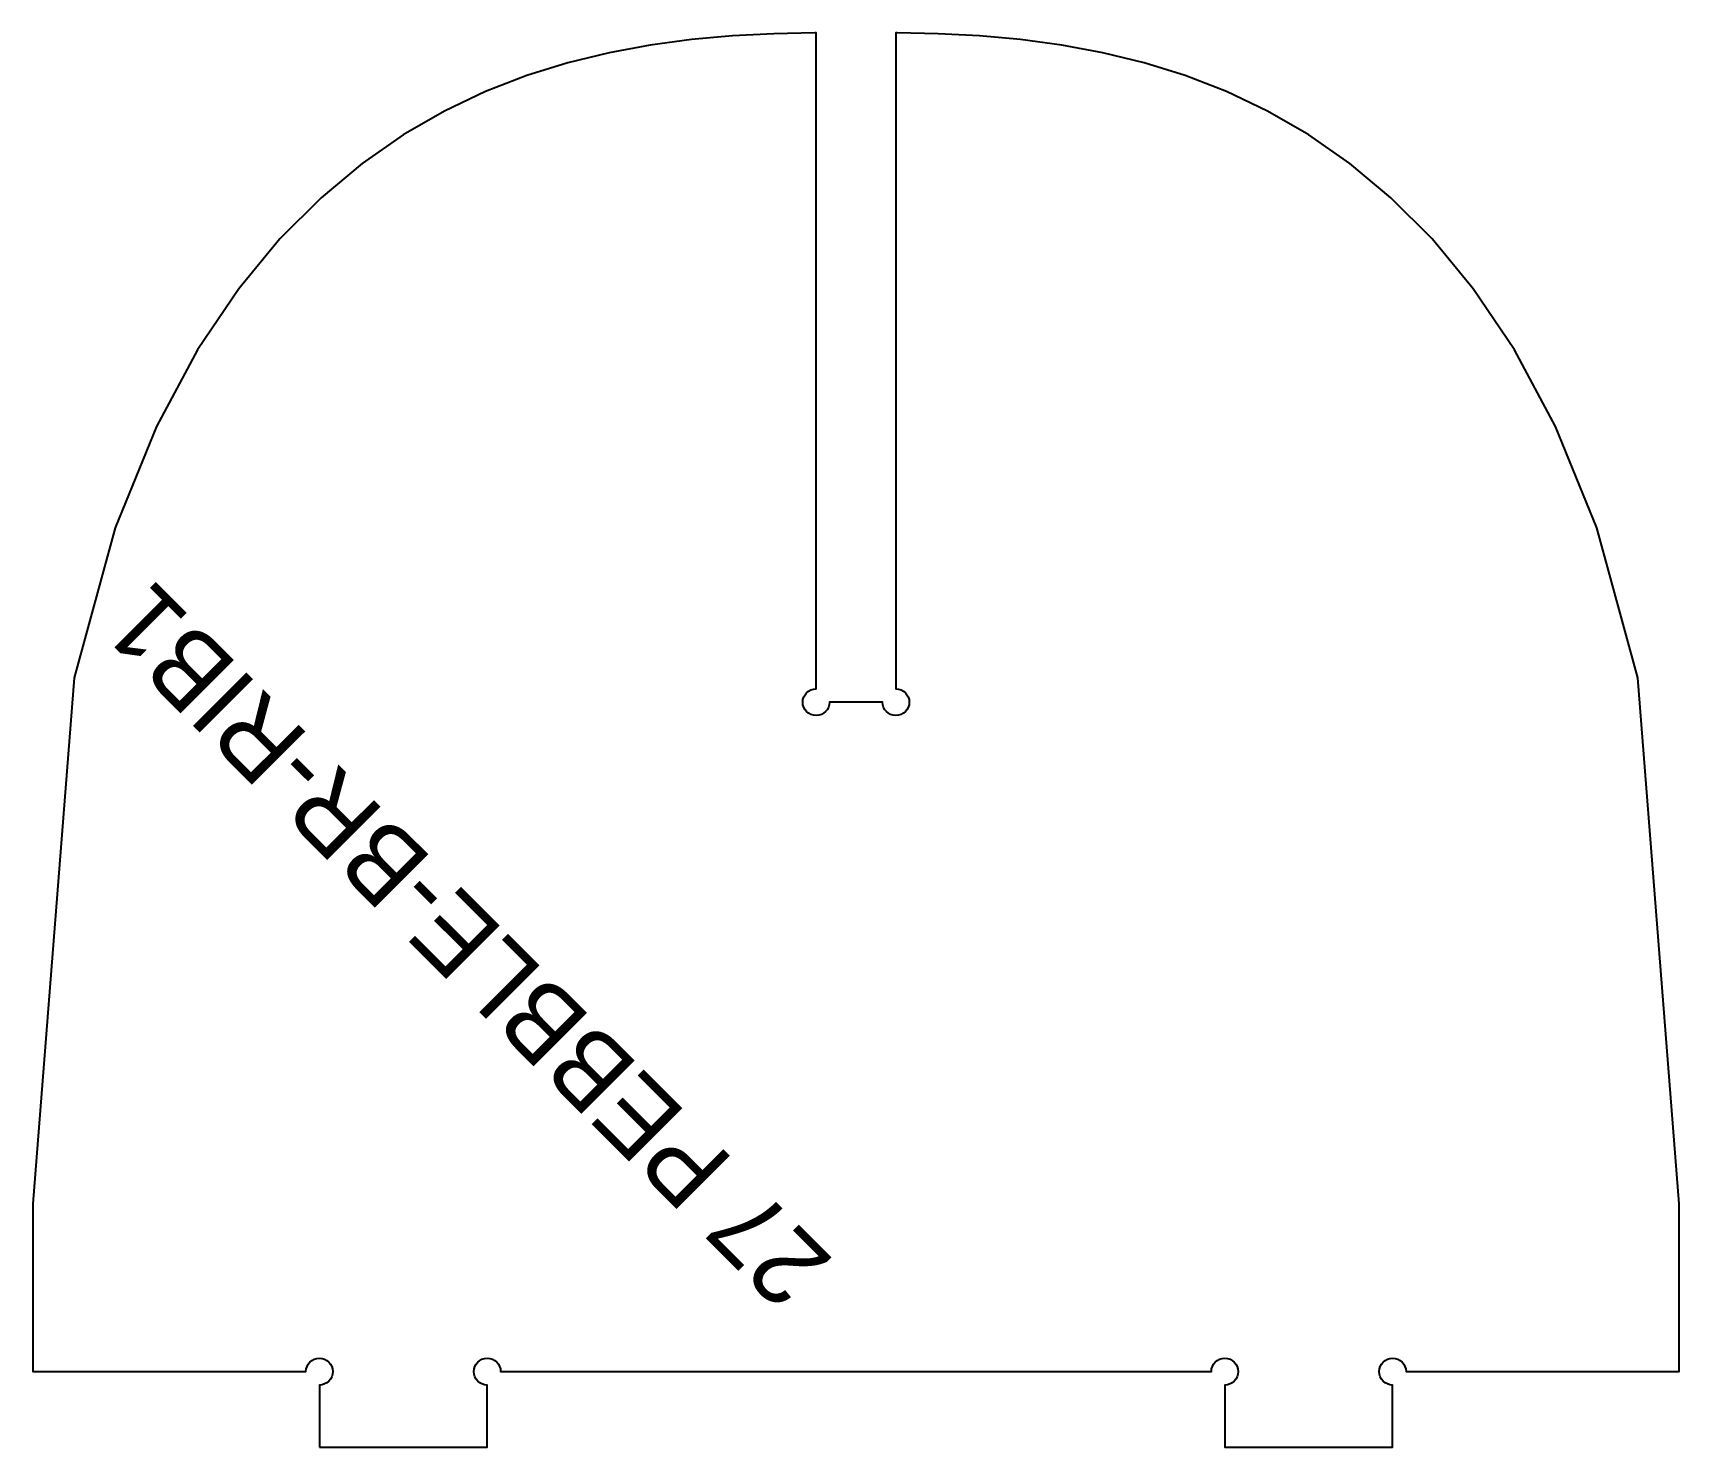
# Model space of a CAD drawing. Header units: millimetres. Extents: x 0 to 392, y 0 to 337.
import ezdxf
from ezdxf.enums import TextEntityAlignment as Align

# ---------------------------------------------------------------- set-up
doc = ezdxf.new("R2010")
doc.units = ezdxf.units.MM
doc.layers.add('CUT', color=1, linetype='Continuous')
doc.layers.add('ENGRAVE-LABEL', color=3, linetype='Continuous')

msp = doc.modelspace()

# ---------------------------------------------------------------- linework, layer by layer
at = {"layer": 'CUT'}
msp.add_lwpolyline([(68.2819, 0), (108.2819, 0), (108.2819, 14.8, -2.41421356), (111.4819, 18), (280.8819, 18, -2.41421356), (284.0819, 14.8), (284.0819, 0), (324.0819, 0), (324.0819, 14.8, -2.41421356), (327.2819, 18), (392.3638, 18), (392.3638, 58), (382.5547, 183.4677), (372.7456, 219.223), (362.9365, 243.4081), (353.1274, 261.7105), (343.3183, 276.2593), (333.5092, 288.1262), (323.7001, 297.9414), (313.891, 306.1139), (304.0819, 312.9282), (294.2728, 318.5934), (284.4637, 323.2697), (274.6546, 327.0851), (264.8456, 330.1453), (255.0365, 332.5411), (245.2274, 334.3532), (235.4183, 335.6568), (225.6092, 336.5244), (215.8001, 337.0304), (205.991, 337.256), (205.6819, 337.2574), (205.6819, 180.8502, -2.41421356), (202.4819, 177.6502), (189.8819, 177.6502, -2.41421356), (186.6819, 180.8502), (186.6819, 337.2574), (186.3728, 337.256), (176.5637, 337.0304), (166.7546, 336.5244), (156.9455, 335.6568), (147.1364, 334.3532), (137.3273, 332.5411), (127.5182, 330.1453), (117.7092, 327.0851), (107.9001, 323.2697), (98.091, 318.5934), (88.2819, 312.9282), (78.4728, 306.1139), (68.6637, 297.9414), (58.8546, 288.1262), (49.0455, 276.2593), (39.2364, 261.7105), (29.4273, 243.4081), (19.6182, 219.223), (9.8091, 183.4677), (0, 58), (0, 18), (65.0819, 18, -2.41421356), (68.2819, 14.8)], format="xyb", close=True, dxfattribs=at)

# ---------------------------------------------------------------- texts
at = {"layer": 'ENGRAVE-LABEL'}
msp.add_text('27 PEBBLE-BR-RIB1', height=18, rotation=135, dxfattribs=at).set_placement((103.4691, 119.4135), align=Align.MIDDLE_CENTER)

doc.saveas('drawing.dxf')
